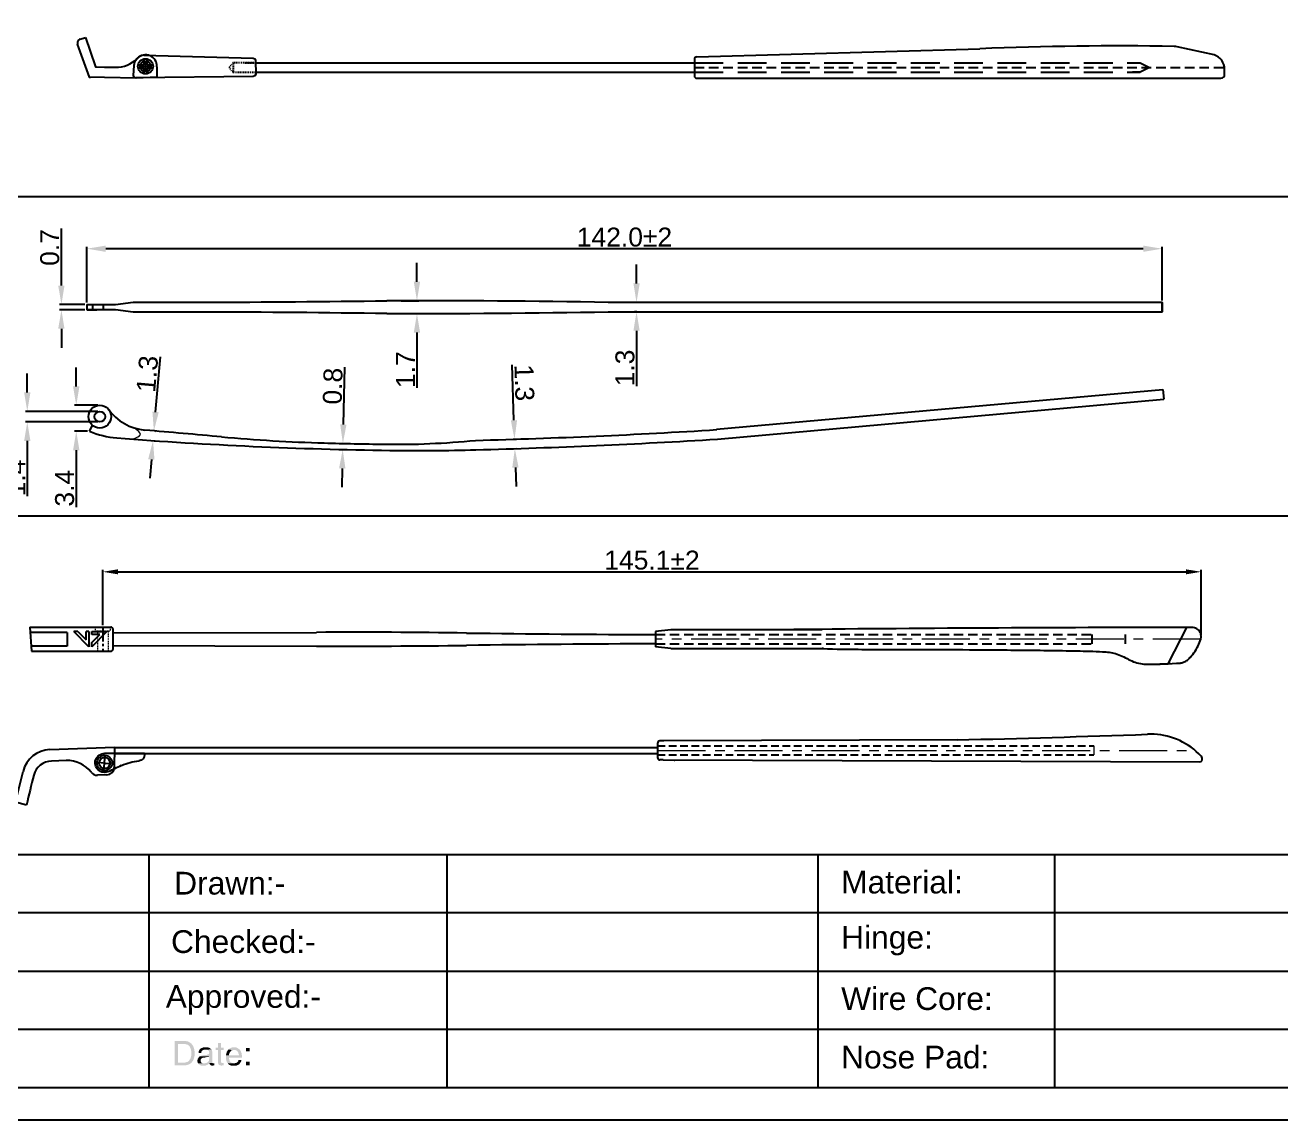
# Model space of a CAD drawing. Header units: millimetres. Extents: x 7018 to 13530, y 4187 to 5692.
# Drawn here: x 8965.8 to 9131.6, y 4951.9 to 5096.4 of the extents above; entities that cross this region are included whole.
import ezdxf

# ---------------------------------------------------------------- set-up
doc = ezdxf.new("R2010")
doc.units = ezdxf.units.MM
for name, pattern in [('CENTER', [50.8, 31.75, -6.35, 6.35, -6.35]), ('CENTER2', [28.575, 19.05, -3.175, 3.175, -3.175]), ('DASHED', [19.05, 12.7, -6.35]), ('HIDDEN', [9.525, 6.35, -3.175]), ('HIDDEN2', [0.1875, 0.125, -0.0625])]:
    doc.linetypes.add(name, pattern=pattern)
for name, color, linetype in [('Center Line', 2, 'CENTER2'), ('Dimension', 3, 'Continuous'), ('Hidden Line', 1, 'HIDDEN2')]:
    doc.layers.add(name, color=color, linetype=linetype)
doc.styles.get("Standard").update_dxf_attribs({"font": 'arial.ttf'})
doc.dimstyles.new('Standard$0', dxfattribs={"dimtxt": 2.3, "dimasz": 2, "dimexe": 1, "dimexo": 1, "dimgap": 1, "dimtad": 1, "dimdec": 1, "dimzin": 0, "dimdsep": 46, "dimtxsty": 'Standard', "dimcen": 0, "dimclrd": 4, "dimclre": 4, "dimclrt": 4, "dimadec": 1, "dimazin": 0, "dimtfac": 1, "dimtdec": 1, "dimtofl": 0, "dimtmove": 0, "dimatfit": 0, "dimfxl": 1, "dimtfillclr": 256, "dimtolj": 1, "dimtzin": 0, "dimlwd": -1, "dimlwe": -1, "dimarcsym": 1})

# ---------------------------------------------------------------- blocks, each defined once
blk = doc.blocks.new('*U1592')
at = {"layer": 'Center Line', "color": 0, "linetype": 'CENTER2', "transparency": 16777216}
for p, q in [((-0.69, 0), (-0.14, 0)), ((0, 0.14), (0, 0.61)), ((0.14, 0), (0.66, 0)), ((0, -0.6), (0, -0.14))]:
    blk.add_line(p, q, dxfattribs=at)
at = {"layer": 'Center Line', "color": 0, "linetype": 'Continuous', "transparency": 16777216}
for p, q in [((-0.07, 0), (0.07, 0)), ((0, -0.07), (0, 0.07))]:
    blk.add_line(p, q, dxfattribs=at)
blk = doc.blocks.new('*D2671')
at = {"layer": 'Defpoints', "color": 0, "transparency": 16777216}
for p in [(8970.6, 5058.85), (8973.96, 5059.55), (8973.96, 5058.85)]:
    blk.add_point(p, dxfattribs=at)
at = {"layer": 'Dimension', "color": 3, "transparency": 16777216}
for p, q in [((8970.6, 5062.05), (8970.6, 5069.6)), ((8973.71, 5059.55), (8970.35, 5059.55)), ((8973.71, 5058.85), (8970.35, 5058.85)), ((8970.6, 5056.35), (8970.6, 5053.85))]:
    blk.add_line(p, q, dxfattribs=at)
for points in [[(8970.18, 5062.05), (8971.01, 5062.05), (8970.6, 5059.55)], [(8970.18, 5056.35), (8971.01, 5056.35), (8970.6, 5058.85)]]:
    blk.add_solid(points, dxfattribs=at)
at = {"layer": 'Dimension', "transparency": 16777216, "insert": (8969.07, 5067.08), "char_height": 2.5, "attachment_point": 5, "rotation": 90}
blk.add_mtext('\\A1;0.7', dxfattribs=at)
blk = doc.blocks.new('*D2672')
at = {"layer": 'Defpoints', "color": 0, "transparency": 16777216}
for p in [(9046.82, 5059.83), (9046.55, 5058.58), (9046.82, 5058.58)]:
    blk.add_point(p, dxfattribs=at)
at = {"layer": 'Dimension', "color": 3, "transparency": 16777216}
for p, q in [((9046.55, 5062.33), (9046.55, 5064.83)), ((9046.57, 5059.83), (9046.3, 5059.83)), ((9046.57, 5058.58), (9046.3, 5058.58)), ((9046.55, 5056.08), (9046.55, 5048.76))]:
    blk.add_line(p, q, dxfattribs=at)
for points in [[(9046.14, 5062.33), (9046.97, 5062.33), (9046.55, 5059.83)], [(9046.14, 5056.08), (9046.97, 5056.08), (9046.55, 5058.58)]]:
    blk.add_solid(points, dxfattribs=at)
at = {"layer": 'Dimension', "transparency": 16777216, "insert": (9045.03, 5051.17), "char_height": 2.5, "attachment_point": 5, "rotation": 90}
blk.add_mtext('\\A1;1.3', dxfattribs=at)
blk = doc.blocks.new('*D2673')
at = {"layer": 'Defpoints', "color": 0, "transparency": 16777216}
for p in [(8973.96, 5066.92), (9115.96, 5059.83), (8973.96, 5059.55)]:
    blk.add_point(p, dxfattribs=at)
at = {"layer": 'Dimension', "color": 3, "transparency": 16777216}
for p, q in [((8973.96, 5059.8), (8973.96, 5067.17)), ((9113.46, 5066.92), (8976.46, 5066.92)), ((9115.96, 5060.08), (9115.96, 5067.17))]:
    blk.add_line(p, q, dxfattribs=at)
for points in [[(8976.46, 5067.33), (8976.46, 5066.5), (8973.96, 5066.92)], [(9113.46, 5067.33), (9113.46, 5066.5), (9115.96, 5066.92)]]:
    blk.add_solid(points, dxfattribs=at)
at = {"layer": 'Dimension', "transparency": 16777216, "insert": (9044.96, 5068.44), "char_height": 2.5, "attachment_point": 5}
blk.add_mtext('\\A1;142.0±2', dxfattribs=at)
blk = doc.blocks.new('*D2674')
at = {"layer": 'Defpoints', "color": 0, "transparency": 16777216}
for p in [(8975.68, 5046.24), (8972.56, 5042.81), (8974.3, 5042.81)]:
    blk.add_point(p, dxfattribs=at)
at = {"layer": 'Dimension', "color": 3, "transparency": 16777216}
for p, q in [((8972.56, 5048.74), (8972.56, 5051.24)), ((8975.43, 5046.24), (8972.31, 5046.24)), ((8974.05, 5042.81), (8972.31, 5042.81)), ((8972.56, 5040.31), (8972.56, 5032.77))]:
    blk.add_line(p, q, dxfattribs=at)
for points in [[(8972.14, 5048.74), (8972.98, 5048.74), (8972.56, 5046.24)], [(8972.14, 5040.31), (8972.98, 5040.31), (8972.56, 5042.81)]]:
    blk.add_solid(points, dxfattribs=at)
at = {"layer": 'Dimension', "transparency": 16777216, "insert": (8971.03, 5035.29), "char_height": 2.5, "attachment_point": 5, "rotation": 90}
blk.add_mtext('\\A1;3.4', dxfattribs=at)
blk = doc.blocks.new('*D2675')
at = {"layer": 'Defpoints', "color": 0, "transparency": 16777216}
for p in [(8982.6, 5041.59), (8982.71, 5042.87), (8982.81, 5042.86)]:
    blk.add_point(p, dxfattribs=at)
at = {"layer": 'Dimension', "color": 3, "transparency": 16777216}
for p, q in [((8983.03, 5045.35), (8983.68, 5052.64)), ((8982.85, 5041.56), (8982.95, 5041.55)), ((8982.96, 5042.85), (8983.06, 5042.84)), ((8982.48, 5039.09), (8982.26, 5036.6))]:
    blk.add_line(p, q, dxfattribs=at)
for points in [[(8982.62, 5045.39), (8983.45, 5045.32), (8982.81, 5042.86)], [(8982.06, 5039.12), (8982.89, 5039.05), (8982.7, 5041.58)]]:
    blk.add_solid(points, dxfattribs=at)
at = {"layer": 'Dimension', "transparency": 16777216, "insert": (8981.95, 5050.38), "char_height": 2.5, "attachment_point": 5, "rotation": 84.9431}
blk.add_mtext('\\A1;1.3', dxfattribs=at)
blk = doc.blocks.new('*D2676')
at = {"layer": 'Defpoints', "color": 0, "transparency": 16777216}
for p in [(9007.21, 5040.42), (9007.23, 5041.22), (9007.77, 5041.2)]:
    blk.add_point(p, dxfattribs=at)
at = {"layer": 'Dimension', "color": 3, "transparency": 16777216}
for p, q in [((9007.84, 5043.7), (9008.03, 5051.26)), ((9007.46, 5040.41), (9008, 5040.4)), ((9007.48, 5041.21), (9008.02, 5041.2)), ((9007.69, 5037.9), (9007.63, 5035.41))]:
    blk.add_line(p, q, dxfattribs=at)
for points in [[(9007.42, 5043.71), (9008.25, 5043.69), (9007.77, 5041.2)], [(9007.27, 5037.92), (9008.11, 5037.89), (9007.75, 5040.4)]]:
    blk.add_solid(points, dxfattribs=at)
at = {"layer": 'Dimension', "transparency": 16777216, "insert": (9006.44, 5048.77), "char_height": 2.5, "attachment_point": 5, "rotation": 88.5487}
blk.add_mtext('\\A1;0.8', dxfattribs=at)
blk = doc.blocks.new('*D2677')
at = {"layer": 'Defpoints', "color": 0, "transparency": 16777216}
for p in [(9030.02, 5041.75), (9030.44, 5041.76), (9030.06, 5040.5)]:
    blk.add_point(p, dxfattribs=at)
at = {"layer": 'Dimension', "color": 3, "transparency": 16777216}
for p, q in [((9030.36, 5044.26), (9030.13, 5051.57)), ((9030.27, 5041.76), (9030.69, 5041.77)), ((9030.31, 5040.51), (9030.73, 5040.52)), ((9030.56, 5038.02), (9030.64, 5035.52))]:
    blk.add_line(p, q, dxfattribs=at)
for points in [[(9030.78, 5044.28), (9029.95, 5044.25), (9030.44, 5041.76)], [(9030.98, 5038.03), (9030.14, 5038), (9030.48, 5040.51)]]:
    blk.add_solid(points, dxfattribs=at)
at = {"layer": 'Dimension', "transparency": 16777216, "insert": (9031.73, 5049.22), "char_height": 2.5, "attachment_point": 5, "rotation": 271.821}
blk.add_mtext('\\A1;1.3', dxfattribs=at)
blk = doc.blocks.new('*D2678')
at = {"layer": 'Defpoints', "color": 0, "transparency": 16777216}
for p in [(9015.22, 5060.05), (9015.22, 5058.35), (9017.55, 5058.35)]:
    blk.add_point(p, dxfattribs=at)
at = {"layer": 'Dimension', "color": 3, "transparency": 16777216}
for p, q in [((9017.55, 5062.55), (9017.55, 5065.05)), ((9015.47, 5060.05), (9017.8, 5060.05)), ((9015.47, 5058.35), (9017.8, 5058.35)), ((9017.55, 5055.85), (9017.55, 5048.54))]:
    blk.add_line(p, q, dxfattribs=at)
for points in [[(9017.14, 5062.55), (9017.97, 5062.55), (9017.55, 5060.05)], [(9017.14, 5055.85), (9017.97, 5055.85), (9017.55, 5058.35)]]:
    blk.add_solid(points, dxfattribs=at)
at = {"layer": 'Dimension', "transparency": 16777216, "insert": (9016.05, 5050.94), "char_height": 2.5, "attachment_point": 5, "rotation": 90}
blk.add_mtext('\\A1;1.7', dxfattribs=at)
blk = doc.blocks.new('*D2679')
at = {"layer": 'Defpoints', "color": 0, "transparency": 16777216}
for p in [(8975.68, 5045.44), (8966.09, 5044.04), (8975.68, 5044.04)]:
    blk.add_point(p, dxfattribs=at)
at = {"layer": 'Dimension', "color": 3, "transparency": 16777216}
for p, q in [((8966.09, 5047.94), (8966.09, 5050.44)), ((8975.43, 5045.44), (8965.84, 5045.44)), ((8975.43, 5044.04), (8965.84, 5044.04)), ((8966.09, 5041.54), (8966.09, 5034.24))]:
    blk.add_line(p, q, dxfattribs=at)
for points in [[(8965.68, 5047.94), (8966.51, 5047.94), (8966.09, 5045.44)], [(8965.68, 5041.54), (8966.51, 5041.54), (8966.09, 5044.04)]]:
    blk.add_solid(points, dxfattribs=at)
at = {"layer": 'Dimension', "transparency": 16777216, "insert": (8964.59, 5036.64), "char_height": 2.5, "attachment_point": 5, "rotation": 90}
blk.add_mtext('\\A1;1.4', dxfattribs=at)
blk = doc.blocks.new('*U913')
at = {"layer": 'Center Line', "color": 0, "linetype": 'CENTER2', "transparency": 16777216}
for p, q in [((-0.82, 0), (-0.14, 0)), ((0, 0.14), (0, 0.82)), ((0.14, 0), (0.82, 0)), ((0, -0.82), (0, -0.14))]:
    blk.add_line(p, q, dxfattribs=at)
at = {"layer": 'Center Line', "color": 0, "linetype": 'Continuous', "transparency": 16777216}
for p, q in [((-0.07, 0), (0.07, 0)), ((0, -0.07), (0, 0.07))]:
    blk.add_line(p, q, dxfattribs=at)
blk = doc.blocks.new('GADG')
for q in [(534.4, 506.11), (534.77, 511.37)]:
    blk.add_line((534.92, 511.35), q)
for centre, radius, start, end in [((534.68, 510.58), 0.8, 83.0061, 168.5469), ((526.36, 512.26), 7.68, 330.5525, 348.5469), ((15.2, 819.43), 604.04, 328.83628, 329.01753), ((533.15, 506.23), 1.25, 147.3394, 354.37)]:
    blk.add_arc(centre, radius, start, end)
at = {"layer": 'Center Line', "linetype": 'CENTER2'}
blk.add_blockref('*U913', (533.15, 506.23), dxfattribs=at)
blk = doc.blocks.new('tr')
at = {"color": 0, "ltscale": 1000}
for p, q in [((1870.82, 292.19), (1879.37, 292.19)), ((1866.02, 285.39), (1867.17, 289.43))]:
    blk.add_line(p, q, dxfattribs=at)
at = {"color": 0, "linetype": 'Continuous'}
for p, q in [((1879.37, 292.19), (1879.23, 289.54)), ((1872.91, 290.67), (1870.97, 290.67)), ((1878.23, 288.59), (1876.96, 288.59)), ((1867.46, 284.98), (1866.02, 285.39))]:
    blk.add_line(p, q, dxfattribs=at)
blk.add_circle((1877.97, 290.17), 1, dxfattribs=at)
at = {"color": 0, "ltscale": 1000}
blk.add_arc((1870.82, 288.39), 3.8, 90, 164.111, dxfattribs=at)
at = {"color": 0, "linetype": 'Continuous'}
for centre, radius, start, end in [((1870.97, 288.17), 2.5, 90, 163.45), ((1872.91, 286.67), 4, 35.7324, 90), ((2035.65, 239.23), 174.3, 163.45, 164.783), ((1876.96, 289.59), 1, 215.7324, 270), ((1878.23, 289.59), 1, 270, 357)]:
    blk.add_arc(centre, radius, start, end, dxfattribs=at)
at = {"xscale": -1, "rotation": 262.265904938417}
blk.add_blockref('GADG', (1304.59, -170), dxfattribs=at)
blk = doc.blocks.new('*D2689')
at = {"layer": 'Defpoints', "color": 0, "transparency": 16777216}
for p in [(9121.12, 5024.25), (8976.06, 5016.95), (9121.12, 5015.68)]:
    blk.add_point(p, dxfattribs=at)
at = {"layer": 'Dimension', "color": 3, "transparency": 16777216}
for p, q in [((8976.06, 5017.2), (8976.06, 5024.5)), ((8978.06, 5024.25), (9119.12, 5024.25)), ((9121.12, 5015.93), (9121.12, 5024.5))]:
    blk.add_line(p, q, dxfattribs=at)
for points in [[(8978.06, 5024.58), (8978.06, 5023.92), (8976.06, 5024.25)], [(9119.12, 5024.58), (9119.12, 5023.92), (9121.12, 5024.25)]]:
    blk.add_solid(points, dxfattribs=at)
at = {"layer": 'Dimension', "transparency": 16777216, "insert": (9048.59, 5025.78), "char_height": 2.5, "attachment_point": 5}
blk.add_mtext('\\A1;145.1±2', dxfattribs=at)

msp = doc.modelspace()

# ---------------------------------------------------------------- hatches: boundary and pattern name
at = {"transparency": 33554559}
for points in [[(8986.856, 4962.27), (8985.547, 4962.27), (8985.547, 4959.065), (8987.037, 4959.065), (8987.127, 4959.111), (8987.217, 4959.111), (8987.307, 4959.156), (8987.353, 4959.156), (8987.443, 4959.201), (8987.533, 4959.246), (8987.578, 4959.291), (8987.669, 4959.336), (8987.714, 4959.381), (8987.759, 4959.427), (8985.999, 4959.427), (8985.999, 4961.909), (8986.811, 4961.909), (8987.759, 4961.954), (8987.669, 4961.999), (8987.623, 4962.044), (8987.533, 4962.089), (8987.488, 4962.134), (8987.398, 4962.18), (8987.307, 4962.225), (8987.127, 4962.225), (8987.082, 4962.27), (8986.992, 4962.27)], [(8987.759, 4961.954), (8986.811, 4961.909), (8986.946, 4961.909), (8987.037, 4961.864), (8987.127, 4961.864), (8987.172, 4961.819), (8987.262, 4961.819), (8987.353, 4961.773), (8987.398, 4961.683), (8987.443, 4961.638), (8987.533, 4961.593), (8987.578, 4961.503), (8987.578, 4961.457), (8987.623, 4961.367), (8987.669, 4961.322), (8987.669, 4961.232), (8987.714, 4961.142), (8987.714, 4961.051), (8987.759, 4960.961), (8987.759, 4960.374), (8987.714, 4960.284), (8987.714, 4960.194), (8987.669, 4960.103), (8987.669, 4960.013), (8987.623, 4959.968), (8987.578, 4959.878), (8987.533, 4959.833), (8987.488, 4959.742), (8987.488, 4959.742), (8987.443, 4959.652), (8987.353, 4959.607), (8987.307, 4959.562), (8987.217, 4959.517), (8987.127, 4959.517), (8987.082, 4959.472), (8986.992, 4959.472), (8986.901, 4959.427), (8985.999, 4959.427), (8987.759, 4959.427), (8987.849, 4959.517), (8987.849, 4959.517), (8987.894, 4959.607), (8987.939, 4959.652), (8987.984, 4959.697), (8988.03, 4959.788), (8988.075, 4959.878), (8988.075, 4959.923), (8988.12, 4960.013), (8988.12, 4960.103), (8988.165, 4960.194), (8988.165, 4960.284), (8988.21, 4960.374), (8988.21, 4960.916), (8988.165, 4961.006), (8988.165, 4961.187), (8988.12, 4961.277), (8988.12, 4961.322), (8988.075, 4961.412), (8988.075, 4961.503), (8988.03, 4961.548), (8987.984, 4961.638), (8987.939, 4961.728), (8987.894, 4961.773), (8987.849, 4961.819), (8987.804, 4961.909)], [(8991.685, 4962.044), (8991.279, 4962.044), (8991.279, 4961.412), (8990.963, 4961.412), (8990.963, 4961.096), (8991.279, 4961.096), (8991.279, 4959.381), (8991.324, 4959.291), (8991.369, 4959.201), (8991.369, 4959.156), (8991.414, 4959.111), (8991.46, 4959.111), (8991.55, 4959.065), (8991.64, 4959.065), (8991.73, 4959.02), (8991.776, 4959.02), (8991.821, 4959.065), (8992.046, 4959.065), (8992.046, 4959.381), (8991.821, 4959.381), (8991.73, 4959.427), (8991.685, 4959.472), (8991.685, 4961.096), (8992.046, 4961.096), (8992.046, 4961.412), (8991.685, 4961.412)], [(8988.887, 4960.284), (8988.842, 4960.239), (8988.752, 4960.194), (8988.752, 4960.149), (8988.707, 4960.103), (8988.661, 4960.013), (8988.616, 4959.968), (8988.616, 4959.878), (8988.571, 4959.788), (8988.571, 4959.562), (8988.616, 4959.472), (8988.616, 4959.381), (8988.661, 4959.336), (8989.384, 4959.336), (8989.248, 4959.336), (8989.158, 4959.381), (8989.113, 4959.427), (8989.068, 4959.472), (8989.022, 4959.562), (8988.977, 4959.652), (8988.977, 4959.788), (8989.022, 4959.878), (8989.068, 4959.923), (8989.113, 4960.013), (8989.158, 4960.013), (8989.248, 4960.058), (8989.338, 4960.103), (8989.519, 4960.103), (8989.88, 4960.194), (8990.061, 4960.194), (8990.151, 4960.239)], [(8990.422, 4961.187), (8989.609, 4961.142), (8989.79, 4961.142), (8989.835, 4961.096), (8989.925, 4961.096), (8989.97, 4961.051), (8990.061, 4961.006), (8990.106, 4960.916), (8990.106, 4960.826), (8990.151, 4960.735), (8990.151, 4960.735), (8990.106, 4960.645), (8990.106, 4960.6), (8990.061, 4960.555), (8989.97, 4960.51), (8989.925, 4960.51), (8989.835, 4960.465), (8989.338, 4960.419), (8989.203, 4960.419), (8989.113, 4960.374), (8989.022, 4960.329), (8988.977, 4960.329), (8988.887, 4960.284), (8990.151, 4960.239), (8990.151, 4959.923), (8990.106, 4959.833), (8990.106, 4959.697), (8990.061, 4959.652), (8989.97, 4959.562), (8989.925, 4959.517), (8989.88, 4959.472), (8989.835, 4959.427), (8989.745, 4959.381), (8989.654, 4959.381), (8989.564, 4959.336), (8988.661, 4959.336), (8988.707, 4959.246), (8988.797, 4959.201), (8988.842, 4959.156), (8988.887, 4959.111), (8988.977, 4959.065), (8989.022, 4959.065), (8989.113, 4959.02), (8989.609, 4959.02), (8989.654, 4959.065), (8989.745, 4959.111), (8989.835, 4959.111), (8989.88, 4959.156), (8989.97, 4959.201), (8990.061, 4959.291), (8990.061, 4959.291), (8990.151, 4959.381), (8990.557, 4959.381), (8990.512, 4959.472), (8990.512, 4960.916), (8990.467, 4961.006), (8990.467, 4961.096)], [(8989.654, 4961.457), (8989.338, 4961.457), (8989.248, 4961.412), (8989.158, 4961.367), (8989.113, 4961.367), (8989.022, 4961.322), (8988.977, 4961.277), (8988.932, 4961.232), (8988.887, 4961.187), (8988.842, 4961.142), (8988.797, 4961.051), (8988.752, 4960.961), (8988.707, 4960.871), (8988.707, 4960.69), (8989.068, 4960.69), (8989.068, 4960.826), (8989.113, 4960.916), (8989.158, 4960.961), (8989.203, 4961.051), (8989.248, 4961.051), (8989.338, 4961.096), (8989.429, 4961.142), (8989.609, 4961.142), (8990.422, 4961.187), (8990.376, 4961.232), (8990.286, 4961.277), (8990.241, 4961.322), (8990.196, 4961.367), (8990.106, 4961.412), (8990.015, 4961.412), (8989.97, 4961.457), (8989.745, 4961.457)], [(8993.4, 4961.457), (8993.175, 4961.457), (8993.084, 4961.412), (8993.039, 4961.412), (8992.949, 4961.367), (8992.859, 4961.322), (8992.814, 4961.277), (8992.723, 4961.232), (8992.678, 4961.187), (8992.633, 4961.142), (8993.4, 4961.096), (8993.581, 4961.096), (8993.671, 4961.051), (8993.761, 4961.006), (8993.806, 4960.961), (8993.852, 4960.916), (8993.852, 4960.916), (8993.897, 4960.826), (8993.942, 4960.78), (8993.987, 4960.69), (8993.987, 4960.6), (8994.032, 4960.51), (8994.032, 4960.419), (8992.723, 4960.419), (8992.317, 4960.374), (8992.317, 4959.923), (8992.362, 4959.833), (8992.362, 4959.742), (8992.407, 4959.652), (8992.407, 4959.607), (8992.453, 4959.517), (8992.498, 4959.427), (8992.543, 4959.381), (8992.588, 4959.336), (8993.4, 4959.336), (8993.31, 4959.336), (8993.22, 4959.381), (8993.13, 4959.381), (8993.084, 4959.427), (8992.994, 4959.472), (8992.949, 4959.517), (8992.904, 4959.562), (8992.859, 4959.607), (8992.814, 4959.652), (8992.814, 4959.742), (8992.768, 4959.788), (8992.768, 4959.878), (8992.723, 4960.013), (8992.723, 4960.103), (8994.438, 4960.103), (8994.438, 4960.419), (8994.393, 4960.51), (8994.393, 4960.69), (8994.348, 4960.78), (8994.303, 4960.871), (8994.303, 4960.916), (8994.258, 4961.006), (8994.213, 4961.051), (8994.168, 4961.142), (8994.122, 4961.187), (8994.032, 4961.232), (8993.987, 4961.277), (8993.897, 4961.322), (8993.852, 4961.367), (8993.761, 4961.412), (8993.671, 4961.457), (8993.491, 4961.457)], [(8992.633, 4961.142), (8992.588, 4961.096), (8992.543, 4961.006), (8992.498, 4960.961), (8992.453, 4960.871), (8992.407, 4960.826), (8992.407, 4960.735), (8992.362, 4960.645), (8992.362, 4960.555), (8992.317, 4960.465), (8992.317, 4960.374), (8992.723, 4960.419), (8992.723, 4960.51), (8992.768, 4960.6), (8992.768, 4960.69), (8992.814, 4960.735), (8992.859, 4960.826), (8992.904, 4960.871), (8992.949, 4960.916), (8992.994, 4961.006), (8993.084, 4961.051), (8993.13, 4961.051), (8993.22, 4961.096), (8993.4, 4961.096)], [(8995.476, 4960.916), (8995.476, 4961.367), (8994.98, 4961.367), (8994.98, 4960.916)], [(8990.557, 4959.381), (8990.151, 4959.381), (8990.151, 4959.291), (8990.647, 4959.336), (8990.647, 4959.336)], [(8990.783, 4959.336), (8990.647, 4959.336), (8990.151, 4959.291), (8990.196, 4959.201), (8990.241, 4959.156), (8990.241, 4959.156), (8990.286, 4959.111), (8990.376, 4959.065), (8990.467, 4959.02), (8990.647, 4959.02), (8990.692, 4959.065), (8990.783, 4959.065)], [(8994.393, 4959.788), (8993.987, 4959.788), (8993.987, 4959.652), (8993.942, 4959.607), (8993.852, 4959.517), (8993.806, 4959.472), (8993.761, 4959.427), (8993.671, 4959.381), (8993.581, 4959.381), (8993.491, 4959.336), (8992.588, 4959.336), (8992.633, 4959.246), (8992.723, 4959.201), (8992.768, 4959.156), (8992.859, 4959.111), (8992.949, 4959.065), (8992.994, 4959.065), (8993.084, 4959.02), (8993.671, 4959.02), (8993.761, 4959.065), (8993.852, 4959.111), (8993.897, 4959.111), (8993.987, 4959.156), (8994.032, 4959.201), (8994.122, 4959.246), (8994.168, 4959.336), (8994.213, 4959.381), (8994.258, 4959.472), (8994.303, 4959.517), (8994.348, 4959.607), (8994.348, 4959.697)], [(8995.476, 4959.065), (8995.476, 4959.562), (8994.98, 4959.562), (8994.98, 4959.065)]]:
    msp.add_hatch(color=256, dxfattribs=at).paths.add_polyline_path(points)

# ---------------------------------------------------------------- linework, layer by layer
for p, q in [((8973.062, 5094.571), (8973.77, 5094.796)), ((8973.77, 5094.796), (8975.049, 5091.053)), ((8974.289, 5089.553), (8972.742, 5093.928)), ((9054.494, 5092.241), (9091.878, 5093.335)), ((9122.814, 5092.521), (9117.965, 5093.592)), ((8980.266, 5091.543), (8980.163, 5091.113)), ((8980.54, 5091.94), (8980.266, 5091.543)), ((8980.862, 5092.255), (8980.54, 5091.94)), ((8981.275, 5092.448), (8980.862, 5092.255)), ((8981.507, 5092.461), (8981.275, 5092.448)), ((8981.499, 5091.977), (8981.499, 5091.205)), ((8981.899, 5091.977), (8981.899, 5091.205)), ((9054.203, 5091.941), (9054.203, 5089.735)), ((8975.235, 5090.917), (8976.3, 5090.894)), ((8976.3, 5090.894), (8977.71, 5090.872)), ((8980.163, 5091.113), (8980.069, 5089.793)), ((8980.069, 5089.793), (8980.165, 5089.587)), ((8980.728, 5091.205), (8981.499, 5091.205)), ((8980.728, 5090.805), (8981.499, 5090.805)), ((8981.499, 5090.805), (8981.499, 5090.033)), ((8981.899, 5091.205), (8982.671, 5091.205)), ((8981.899, 5090.805), (8981.899, 5090.033)), ((8981.899, 5090.805), (8982.671, 5090.805)), ((9124.22, 5089.935), (9124.22, 5090.611)), ((8976.3, 5089.507), (8974.289, 5089.553)), ((8980.469, 5089.431), (8976.3, 5089.507)), ((8980.165, 5089.587), (8980.384, 5089.472)), ((8983.263, 5089.553), (8980.469, 5089.431)), ((9054.503, 5089.435), (9123.72, 5089.435)), ((8901.493, 5073.816), (9297.931, 5073.816)), ((8977.73, 5059.553), (8980.06, 5059.853)), ((8980.06, 5059.853), (8989.454, 5059.853)), ((9115.964, 5059.828), (9115.964, 5058.578)), ((8973.964, 5059.553), (8977.73, 5059.553)), ((8973.964, 5059.553), (8973.964, 5058.853)), ((8973.964, 5059.553), (8975.27, 5059.553)), ((8977.73, 5058.853), (8973.964, 5058.853)), ((8973.964, 5058.853), (8975.27, 5058.853)), ((8974.764, 5058.853), (8974.764, 5059.553)), ((8976.164, 5058.853), (8976.164, 5059.553)), ((8980.06, 5058.553), (8977.73, 5058.853)), ((8989.454, 5058.553), (8980.06, 5058.553)), ((9057.12, 5043.07), (9116.062, 5048.325)), ((9116.062, 5048.325), (9116.177, 5047.031)), ((9057.235, 5041.775), (9116.177, 5047.031)), ((8974.301, 5042.813), (8974.723, 5043.584)), ((8901.493, 5031.644), (9297.931, 5031.644)), ((8966.419, 5016.953), (8977.119, 5016.953)), ((8977.419, 5014.053), (8977.419, 5016.653)), ((8971.375, 5016.253), (8966.475, 5016.253)), ((8971.375, 5016.253), (8971.375, 5014.453)), ((8974.22, 5014.353), (8972.219, 5016.353)), ((8972.786, 5016.353), (8972.219, 5016.353)), ((8972.786, 5016.353), (8973.855, 5015.284)), ((8973.855, 5015.284), (8973.855, 5016.353)), ((8974.22, 5016.353), (8973.855, 5016.353)), ((8974.22, 5016.353), (8974.22, 5014.353)), ((8974.62, 5015.989), (8974.62, 5016.353)), ((8974.62, 5016.353), (8976.609, 5016.353)), ((8976.609, 5016.353), (8974.62, 5014.364)), ((8974.62, 5014.93), (8975.679, 5015.989)), ((8975.679, 5015.989), (8974.62, 5015.989)), ((8977.419, 5016.203), (9004.278, 5016.253)), ((8971.375, 5014.453), (8966.601, 5014.453)), ((8966.657, 5013.753), (8977.119, 5013.753)), ((8974.62, 5014.364), (8974.62, 5014.93)), ((8977.419, 5014.503), (9004.278, 5014.453)), ((9049.324, 5001.609), (9049.324, 4999.709)), ((8888.675, 4956.132), (9297.931, 4956.132))]:
    msp.add_line(p, q)
at = {"color": 1, "linetype": 'DASHED', "ltscale": 0.3}
for p, q in [((9054.203, 5091.475), (9113.075, 5091.475)), ((9054.203, 5090.247), (9113.075, 5090.247))]:
    msp.add_line(p, q, dxfattribs=at)
at = {"color": 0, "ltscale": 1000}
for p, q in [((8966.419, 5016.953), (8966.657, 5013.753)), ((9051.078, 5016.603), (9049.078, 5016.353)), ((9071.086, 5016.603), (9051.078, 5016.603)), ((9051.078, 5014.103), (9049.078, 5014.353)), ((9051.078, 5014.103), (9071.086, 5014.103)), ((9050.156, 5001.909), (9049.624, 5001.909)), ((9088.886, 5002.059), (9050.156, 5001.909)), ((8977.624, 5001.059), (8977.624, 5000.259)), ((8977.624, 5001.059), (9049.324, 5001.059)), ((8977.624, 5000.259), (9049.324, 5000.259)), ((9049.324, 5001.609), (9049.324, 4999.709)), ((9049.324, 5001.259), (9049.324, 5000.059)), ((9050.059, 4999.409), (9049.624, 4999.409)), ((9050.059, 4999.409), (9120.956, 4999.159))]:
    msp.add_line(p, q, dxfattribs=at)
at = {"color": 0, "linetype": 'Continuous'}
for p, q in [((9119.173, 5016.905), (9116.731, 5012.114)), ((9049.078, 5016.353), (9049.078, 5014.353))]:
    msp.add_line(p, q, dxfattribs=at)
at = {"color": 3}
msp.add_line((9111.119, 5014.753), (9111.119, 5015.953), dxfattribs=at)
at = {"color": 1, "linetype": 'HIDDEN', "lineweight": 9, "ltscale": 0.2}
msp.add_line((9106.965, 5001.259), (9106.965, 5000.059), dxfattribs=at)
msp.add_lwpolyline([(9301.969, 4951.873), (9301.969, 5248.873), (8881.969, 5248.873), (8881.969, 4951.873)], close=True)
for points in [[(8981.507, 5092.461), (8995.924, 5092.093), (8996.143, 5091.979), (8996.239, 5091.772), (8996.258, 5089.95), (8996.143, 5089.731), (8995.934, 5089.677), (8980.384, 5089.472)], [(8996.248, 5091.475), (9032.222, 5091.475)], [(9032.222, 5091.475), (9054.203, 5091.475)], [(8983.263, 5089.553), (8983.224, 5090.952)], [(8996.248, 5090.247), (9032.222, 5090.247)], [(9032.222, 5090.247), (9054.203, 5090.247)], [(9050.814, 5058.578), (9115.964, 5058.578), (9115.964, 5059.828), (9050.814, 5059.828)], [(8901.493, 4986.912), (9297.931, 4986.912)], [(8982.162, 4986.912), (8982.162, 4956.132)], [(9021.518, 4986.912), (9021.518, 4956.132)], [(9070.486, 4986.912), (9070.486, 4956.132)], [(9101.763, 4986.912), (9101.763, 4956.132)], [(8901.493, 4979.24), (9197.623, 4979.24)], [(8901.493, 4971.522), (9250.563, 4971.522)], [(8901.493, 4963.849), (9197.623, 4963.849)]]:
    msp.add_lwpolyline(points)
at = {"color": 1, "linetype": 'DASHED', "ltscale": 0.3}
msp.add_lwpolyline([(9112.059, 5091.475), (9113.075, 5091.475), (9114.282, 5090.84), (9113.075, 5090.247), (9112.059, 5090.247)], dxfattribs=at)
for points in [[(9050.814, 5059.828), (9042.819, 5059.828, 0.0043335), (9013.579, 5060.053)], [(9013.579, 5058.353, 0.0043335), (9042.819, 5058.578), (9050.814, 5058.578)]]:
    msp.add_lwpolyline(points, format="xyb")
for centre, radius in [((8981.707, 5091.005), 1), ((8981.707, 5091.005), 0.7), ((8975.677, 5044.742), 1.5), ((8975.677, 5044.742), 0.7)]:
    msp.add_circle(centre, radius)
at = {"color": 0, "ltscale": 1000}
msp.add_circle((8976.303, 4999.01), 0.725, dxfattribs=at)
for centre, radius, start, end in [((8973.214, 5094.095), 0.5, 107.61739, 199.46997), ((9110.182, 4631.316), 462.381, 89.08501, 92.26897), ((9117.533, 5091.639), 2, 77.54244, 89.08501), ((8977.771, 5094.872), 4, 269.12409, 315.51027), ((8981.707, 5091.005), 1.517, 357.98965, 135.51027), ((9054.503, 5091.941), 0.3, 91.67648, 180), ((9122.22, 5090.611), 2, 0, 72.73485), ((8974.431, 5089.75), 0.2, 199.46997, 268.9595), ((8975.238, 5091.117), 0.2, 198.87018, 269.12409), ((9054.503, 5089.735), 0.3, 180, 270), ((9123.72, 5089.935), 0.5, 270, 0), ((8984.315, 7134.815), 2074.968, 270.141898, 270.808075), ((8984.315, 2983.591), 2074.968, 89.191925, 89.858102), ((8982.21, 5049.574), 6.632, 215.39492, 264.94782), ((8979.031, 5054.347), 12.466, 247.70297, 264.85739), ((9021.347, 5598.373), 558.134, 265.53681, 269.24504), ((7824.132, -8049.903), 13143.936, 84.9034945, 84.9478153), ((9012.078, 5271.56), 230.391, 264.93894, 268.3151), ((9014.751, 5147.046), 105.959, 269.16274, 275.70856), ((9001.387, 5942.383), 901.088, 271.520108, 273.548756), ((9001.387, 5942.383), 902.338, 271.520108, 273.548488), ((9021.347, 5598.373), 557.334, 268.35055, 269.16274), ((9017.753, 5325.653), 285.391, 269.24504, 271.52011), ((8977.119, 5016.653), 0.3, 0, 90), ((9009.787, 4003.924), 1012.344, 89.189833, 90.311782), ((9062.219, 8095.761), 3079.83, 269.290847, 269.755527), ((8977.119, 5014.053), 0.3, 270, 0), ((9009.787, 6026.782), 1012.344, 269.688218, 270.810167), ((9062.219, 1934.945), 3079.83, 90.244473, 90.709153), ((9047.056, 6852.932), 1851.346, 271.294673, 272.072622), ((9114.763, 4978.851), 23.959, 89.69647, 91.79743), ((9114.405, 4993.655), 9.166, 43.00717, 86.9632), ((9051.588, 4999.559), 0.3, 269.83526, 270), ((9120.944, 4999.463), 0.305, 272.1717, 329.10834), ((9120.702, 4999.533), 0.552, 335.79049, 42.72094)]:
    msp.add_arc(centre, radius, start, end)
for centre, radius, start, end in [((9123.907, -593.05), 5609.955, 90.042803, 90.595021), ((9113.774, 5079.567), 67.517, 270.22556, 273.92341), ((9049.624, 5001.609), 0.3, 90, 180), ((9049.624, 4999.709), 0.3, 180, 270)]:
    msp.add_arc(centre, radius, start, end, dxfattribs=at)
at = {"color": 11, "ltscale": 1000, "true_color": 0xf27172}
msp.add_arc((8963.471, -10137.259), 15151.744, 89.5924795, 89.5930511, dxfattribs=at)
at = {"lineweight": 20, "ltscale": 0.3}
msp.add_open_spline([(8979.96, 5041.775), (8980.491, 5041.961), (8981.492, 5042.321), (8980.639, 5042.945), (8980.229, 5043.244)], degree=3, knots=[0.0289405, 0.0289405, 0.0289405, 0.0289405, 1.2807694, 2.440876, 2.440876, 2.440876, 2.440876], dxfattribs=at)
at = {"color": 0, "ltscale": 1000}
for points, knots in [([(9121.068, 5015.365), (9121.076, 5015.389), (9121.114, 5015.518), (9121.132, 5015.769), (9121.068, 5016.1), (9120.914, 5016.403), (9120.681, 5016.652), (9120.387, 5016.825), (9120.055, 5016.916), (9119.829, 5016.901), (9119.716, 5016.904)], [0.253258, 0.253258, 0.253258, 0.253258, 0.3280905, 0.6596603, 0.9933869, 1.3286291, 1.6651362, 2.0025321, 2.3405096, 2.678381, 2.678381, 2.678381, 2.678381]), ([(9119.495, 5012.744), (9119.725, 5013.011), (9120.187, 5013.546), (9120.713, 5014.435), (9120.955, 5015.065), (9121.068, 5015.365)], [0, 0, 0, 0, 1.0553844, 2.1159494, 3.0781066, 3.0781066, 3.0781066, 3.0781066]), ([(9071.086, 5014.103), (9074.854, 5014.002), (9077.131, 5014.001), (9083.962, 5013.994), (9088.516, 5013.982), (9094.366, 5013.939), (9095.662, 5013.928), (9099.55, 5013.888), (9102.142, 5013.855), (9105.282, 5013.791), (9105.83, 5013.779), (9106.954, 5013.753), (9107.529, 5013.74), (9108.68, 5013.67), (9109.257, 5013.602), (9110.113, 5013.357), (9110.407, 5013.242), (9110.979, 5012.977), (9111.258, 5012.827), (9111.819, 5012.54), (9112.103, 5012.404), (9112.7, 5012.199), (9113.009, 5012.127), (9113.635, 5012.054), (9113.952, 5012.049), (9114.582, 5012.051), (9114.897, 5012.056), (9115.527, 5012.069), (9115.841, 5012.079), (9116.471, 5012.103), (9116.787, 5012.117), (9117.103, 5012.131)], [0, 0, 0, 0, 6.830825, 6.830825, 20.492475, 20.492475, 24.3807234, 24.3807234, 32.1572201, 32.1572201, 33.8027179, 33.8027179, 35.5296923, 35.5296923, 37.2566667, 37.2566667, 38.2014086, 38.2014086, 39.1461504, 39.1461504, 40.0908923, 40.0908923, 41.0356341, 41.0356341, 41.9803759, 41.9803759, 42.9251178, 42.9251178, 43.8698596, 43.8698596, 44.8174546, 44.8174546, 44.8174546, 44.8174546])]:
    msp.add_open_spline(points, degree=3, knots=knots, dxfattribs=at)
msp.add_spline([(9118.069, 5012.194), (9118.545, 5012.241), (9118.996, 5012.4), (9119.396, 5012.66), (9119.72, 5013.005)], degree=3, dxfattribs=at)
at = {"layer": 'Center Line', "color": 2, "linetype": 'HIDDEN', "ltscale": 0.2}
msp.add_line((9054.203, 5090.84), (9124.137, 5090.84), dxfattribs=at)
at = {"layer": 'Center Line', "ltscale": 0.1}
msp.add_line((8976.056, 5016.953), (8976.056, 5013.753), dxfattribs=at)
at = {"layer": 'Center Line', "linetype": 'CENTER', "lineweight": 9, "ltscale": 0.2}
for p, q in [((9121.064, 5015.353), (9049.078, 5015.353)), ((9049.324, 5000.659), (9120.319, 5000.659))]:
    msp.add_line(p, q, dxfattribs=at)
at = {"layer": 'Hidden Line'}
for p, q in [((8993.264, 5091.475), (8992.756, 5090.861)), ((8996.248, 5091.475), (8993.259, 5091.475)), ((8993.264, 5091.475), (8993.264, 5090.247)), ((8993.264, 5090.247), (8992.756, 5090.861))]:
    msp.add_line(p, q, dxfattribs=at)
at = {"layer": 'Hidden Line', "lineweight": 0}
for p, q in [((8975.056, 5016.953), (8975.056, 5016.453)), ((8977.056, 5016.953), (8977.056, 5016.453)), ((8975.056, 5016.453), (8977.056, 5016.453)), ((8975.356, 5016.453), (8975.356, 5013.753)), ((8976.756, 5016.453), (8976.756, 5013.753))]:
    msp.add_line(p, q, dxfattribs=at)
at = {"layer": 'Hidden Line', "ltscale": 10}
for p, q in [((9049.078, 5015.953), (9106.719, 5015.953)), ((9106.719, 5014.753), (9106.719, 5015.953)), ((9049.078, 5014.753), (9106.719, 5014.753))]:
    msp.add_line(p, q, dxfattribs=at)
at = {"layer": 'Hidden Line', "ltscale": 8}
for p, q in [((9049.324, 5001.259), (9106.965, 5001.259)), ((9049.324, 5000.059), (9106.965, 5000.059))]:
    msp.add_line(p, q, dxfattribs=at)
at = {"layer": 'Hidden Line'}
for points in [[(8994.809, 5091.475), (8996.248, 5091.475)], [(8993.259, 5090.247), (8996.248, 5090.247)]]:
    msp.add_lwpolyline(points, dxfattribs=at)

# ---------------------------------------------------------------- block references
at = {"color": 0, "rotation": 2.013527774051908}
msp.add_blockref('tr', (7109.689, 4643.034), dxfattribs=at)
at = {"layer": 'Center Line', "linetype": 'CENTER2'}
msp.add_blockref('*U1592', (8981.707, 5091.005), dxfattribs=at)

# ---------------------------------------------------------------- texts
at = {"width": 34.34827, "attachment_point": 5}
for s, insert, char_height in [('Drawn:-', (8992.83, 4983.111), 2.9997), ('\\pxql;Material:', (9090.75, 4983.255), 2.99966), ('Checked:-', (8994.627, 4975.393), 2.9997), ('\\pxql;Hinge:', (9090.75, 4975.537), 2.99966), ('Approved:-', (8994.627, 4967.721), 2.9997), ('\\pxql; Wire Core:', (9089.583, 4967.864), 2.99966), ('\\pxql;Nose Pad:', (9090.75, 4960.147), 2.99966)]:
    msp.add_mtext(s, dxfattribs=dict(at, insert=insert, char_height=char_height))

# ---------------------------------------------------------------- dimensions: what is measured, and where the dimension line sits
at = {"layer": 'Dimension'}
for base, p1, p2, override, picture, middle in [((8973.964, 5066.918), (9115.964, 5059.828), (8973.964, 5059.553), {"dimtxt": 2.5, "dimasz": 2.5, "dimexe": 0.25, "dimexo": 0.25, "dimgap": 0.25, "dimclrd": 3, "dimclre": 3, "dimclrt": 256, "dimadec": 2, "dimtol": 1, "dimtp": 2, "dimtm": 2, "dimtdec": 0, "dimatfit": 3}, '*D2673', (9044.964, 5068.444)), ((9121.119, 5024.251), (8976.056, 5016.953), (9121.119, 5015.685), {"dimtxt": 2.5, "dimexe": 0.25, "dimexo": 0.25, "dimgap": 0.25, "dimtad": 1, "dimtih": 0, "dimtoh": 0, "dimclrd": 3, "dimclre": 3, "dimclrt": 256, "dimadec": 2, "dimtol": 1, "dimtp": 2, "dimtm": 2, "dimtdec": 0, "dimatfit": 3}, '*D2689', (9048.588, 5025.777))]:
    dim = msp.add_linear_dim(base=base, p1=p1, p2=p2, dimstyle='Standard$0', override=override, dxfattribs=at)
    dim.commit()
    dim.dimension.update_dxf_attribs({"geometry": picture, "text_midpoint": middle})
dim = msp.add_linear_dim(base=(8970.597, 5058.853), p1=(8973.964, 5059.553), p2=(8973.964, 5058.853), angle=90, dimstyle='Standard$0', override={"dimtxt": 2.5, "dimasz": 2.5, "dimexe": 0.25, "dimexo": 0.25, "dimgap": 0.25, "dimclrd": 3, "dimclre": 3, "dimclrt": 256, "dimadec": 2, "dimtdec": 2, "dimatfit": 3}, dxfattribs=at)
dim.commit()
dim.dimension.update_dxf_attribs({"geometry": '*D2671', "text_midpoint": (8970.597, 5067.079), "dimtype": 160})
for base, p1, p2, picture, middle in [((9017.553, 5058.353), (9015.219, 5060.054), (9015.219, 5058.353), '*D2678', (9016.048, 5050.944)), ((9046.553477084, 5058.578330735), (9046.816665206, 5059.828330735), (9046.816665206, 5058.578330735), '*D2672', (9045.026191955, 5051.170247516)), ((8966.093, 5044.042), (8975.677, 5045.442), (8975.677, 5044.042), '*D2679', (8964.588, 5036.639)), ((8972.561, 5042.813), (8975.677, 5046.242), (8974.301, 5042.813), '*D2674', (8971.033, 5035.293))]:
    dim = msp.add_linear_dim(base=base, p1=p1, p2=p2, angle=90, dimstyle='Standard$0', override={"dimtxt": 2.5, "dimasz": 2.5, "dimexe": 0.25, "dimexo": 0.25, "dimgap": 0.25, "dimclrd": 3, "dimclre": 3, "dimclrt": 256, "dimadec": 2, "dimtdec": 2, "dimatfit": 3}, dxfattribs=at)
    dim.commit()
    dim.dimension.update_dxf_attribs({"geometry": picture, "text_midpoint": middle})
for p1, p2, distance, picture, middle in [((8982.599, 5041.585), (8982.713, 5042.871), -0.101, '*D2675', (8981.945, 5050.376)), ((9030.06, 5040.501), (9030.021, 5041.75), -0.421, '*D2677', (9031.733, 5049.216)), ((9007.211, 5040.418), (9007.231, 5041.217), -0.544, '*D2676', (9006.439, 5048.768))]:
    dim = msp.add_aligned_dim(p1=p1, p2=p2, distance=distance, dimstyle='Standard$0', override={"dimtxt": 2.5, "dimasz": 2.5, "dimexe": 0.25, "dimexo": 0.25, "dimgap": 0.25, "dimclrd": 3, "dimclre": 3, "dimclrt": 256, "dimadec": 2, "dimtdec": 2, "dimatfit": 3}, dxfattribs=at)
    dim.commit()
    dim.dimension.update_dxf_attribs({"geometry": picture, "text_midpoint": middle})

doc.saveas('drawing.dxf')
